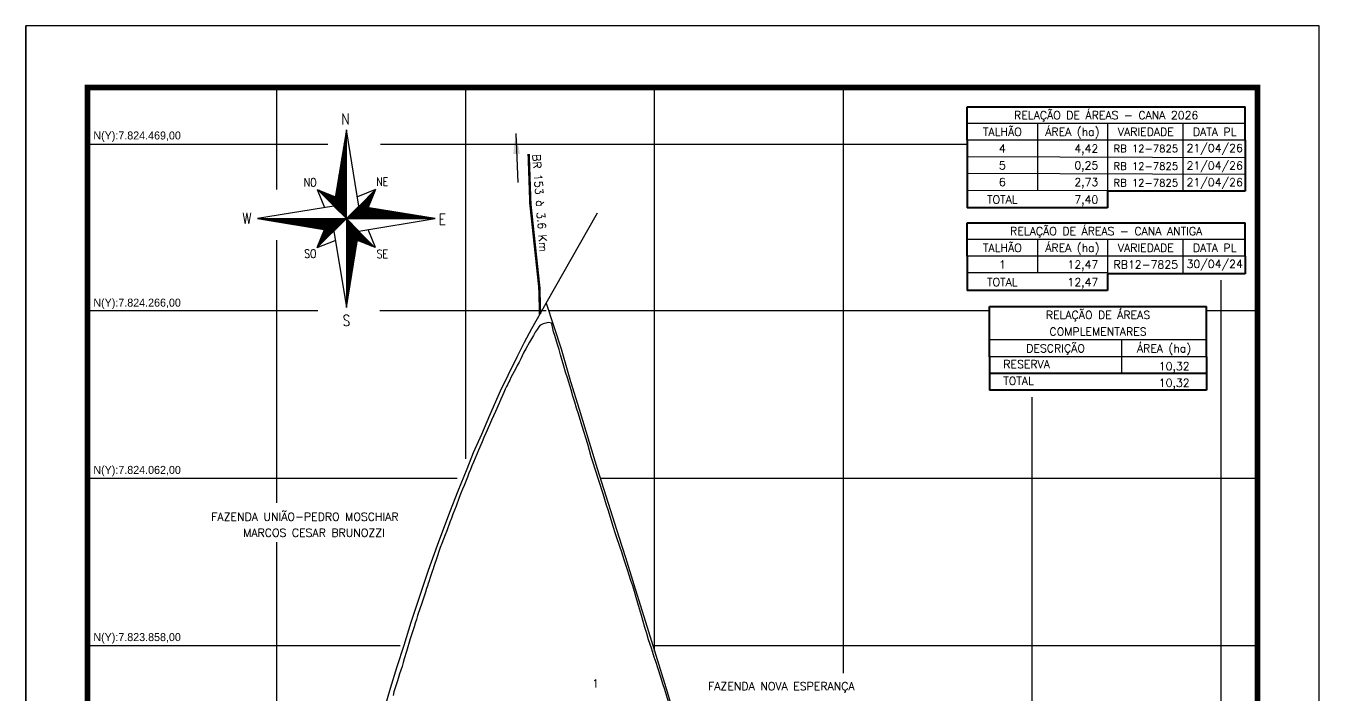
# Model space of a CAD drawing. Extents: x 721093 to 722668, y 7822385 to 7824613.
# Drawn here: x 721093 to 722668, y 7823797 to 7824613 of the extents above; entities that cross this region are included whole.
import ezdxf
from ezdxf.enums import TextEntityAlignment as Align

# ---------------------------------------------------------------- set-up
doc = ezdxf.new("R2010")
doc.units = 0
doc.header["$LTSCALE"] = 0.6
doc.linetypes.add('LIN0', pattern=[0])
for name, color, linetype, lineweight in [('0114001263', 1, 'Continuous', 25), ('0114001263001', 5, 'Continuous', 25), ('TEXTO_DIVERSOS', 7, 'Continuous', 5)]:
    doc.layers.add(name, color=color, linetype=linetype, lineweight=lineweight)
for name, color, linetype in [('ESTRADA', 1, 'Continuous'), ('MALHA', 8, 'Continuous'), ('MARGEM', 5, 'Continuous'), ('QUADRO_DE_AREAS_CANA_2024', 7, 'Continuous'), ('QUADRO_DE_AREAS_COMPLEMENTARES', 7, 'Continuous'), ('SETA_NORTE', 3, 'Continuous'), ('TEXTO CONFRONTANTES', 7, 'Continuous'), ('TEXTO_NUN_TAL', 7, 'Continuous')]:
    doc.layers.add(name, color=color, linetype=linetype)
doc.styles.add('ROMANS', font='romans')
doc.styles.add('Simplex', font='simplex.shx')
doc.dimstyles.new('ISO-25', dxfattribs={"dimtxt": 2.5, "dimasz": 2.5, "dimexe": 1.25, "dimexo": 0.625, "dimtad": 1, "dimtxsty": 'Standard', "dimcen": 2.5, "dimadec": 0, "dimazin": 0, "dimtfac": 1, "dimtmove": 0, "dimatfit": 3, "dimfxl": 1, "dimarcsym": 0})

# ---------------------------------------------------------------- blocks, each defined once
blk = doc.blocks.new('A$C309442C0')
at = {"layer": 'SETA_NORTE', "linetype": 'Continuous'}
h = blk.add_hatch(dxfattribs=at)
h.set_pattern_fill('ANSI31', color=256, scale=0.1375, angle=-90, style=0)
h.set_pattern_definition([(315, (-215853.3434, 13873.16845), (0.3086963042, 0.3086963042), [])])
h.paths.add_polyline_path([(73.5, 97.4), (74.7, 104.9), (60, 110.8)])
h = blk.add_hatch(dxfattribs=at)
h.set_pattern_fill('ANSI31', color=256, scale=0.1375, angle=180, style=0)
h.set_pattern_definition([(225, (13869.59828, 216024.21475), (0.3086963042, -0.3086963042), [])])
h.paths.add_polyline_path([(93.8, 97.4), (101.4, 96.2), (107.3, 110.8)])
h = blk.add_hatch(dxfattribs=at)
h.set_pattern_fill('ANSI31', color=256, scale=0.1375, style=0)
h.set_pattern_definition([(45, (-13702.2971, -215849.77324), (-0.3086963042, 0.3086963042), [])])
h.paths.add_polyline_path([(73.5, 77), (65.9, 78.3), (60, 63.6)])
h = blk.add_hatch(dxfattribs=at)
h.set_pattern_fill('ANSI31', color=256, scale=0.1375, angle=90, style=0)
h.set_pattern_definition([(135, (216020.6446, -13698.72693), (-0.3086963042, -0.3086963042), [])])
h.paths.add_polyline_path([(93.8, 77), (92.6, 69.5), (107.3, 63.6)])
for p, q in [((83.4, 157.5), (83.7, 157.8)), ((83.5, 158.3), (83.7, 158.4)), ((83.6, 159), (83.7, 159.1)), ((81.3, 145.3), (83.7, 147.6)), ((81.5, 146.1), (83.7, 148.2)), ((81.6, 146.8), (83.7, 148.9)), ((81.7, 147.6), (83.7, 149.5)), ((81.8, 148.3), (83.7, 150.1)), ((82, 149.1), (83.7, 150.8)), ((82.1, 149.9), (83.7, 151.4)), ((82.2, 150.6), (83.7, 152.1)), ((82.3, 151.4), (83.7, 152.7)), ((82.5, 152.2), (83.7, 153.3)), ((82.6, 152.9), (83.7, 154)), ((82.7, 153.7), (83.7, 154.6)), ((82.9, 154.4), (83.7, 155.2)), ((83, 155.2), (83.7, 155.9)), ((83.1, 156), (83.7, 156.5)), ((83.2, 156.7), (83.7, 157.2)), ((79.2, 132.3), (83.7, 136.8)), ((79.3, 133.1), (83.7, 137.4)), ((79.5, 133.8), (83.7, 138)), ((79.6, 134.6), (83.7, 138.7)), ((79.7, 135.4), (83.7, 139.3)), ((79.8, 136.1), (83.7, 140)), ((80, 136.9), (83.7, 140.6)), ((80.1, 137.7), (83.7, 141.2)), ((80.2, 138.4), (83.7, 141.9)), ((80.3, 139.2), (83.7, 142.5)), ((80.5, 139.9), (83.7, 143.1)), ((80.6, 140.7), (83.7, 143.8)), ((80.7, 141.5), (83.7, 144.4)), ((80.8, 142.2), (83.7, 145)), ((81, 143), (83.7, 145.7)), ((81.1, 143.8), (83.7, 146.3)), ((81.2, 144.5), (83.7, 147)), ((77.2, 120.1), (83.7, 126.6)), ((77.3, 120.9), (83.7, 127.2)), ((77.4, 121.6), (83.7, 127.8)), ((77.6, 122.4), (83.7, 128.5)), ((77.7, 123.2), (83.7, 129.1)), ((77.8, 123.9), (83.7, 129.8)), ((78, 124.7), (83.7, 130.4)), ((78.1, 125.5), (83.7, 131)), ((78.2, 126.2), (83.7, 131.7)), ((78.3, 127), (83.7, 132.3)), ((78.5, 127.7), (83.7, 132.9)), ((78.6, 128.5), (83.7, 133.6)), ((78.7, 129.3), (83.7, 134.2)), ((78.8, 130), (83.7, 134.9)), ((79, 130.8), (83.7, 135.5)), ((79.1, 131.6), (83.7, 136.1)), ((75.1, 107.2), (83.7, 115.7)), ((75.2, 107.9), (83.7, 116.4)), ((75.3, 108.7), (83.7, 117)), ((75.4, 109.4), (83.7, 117.7)), ((75.6, 110.2), (83.7, 118.3)), ((75.7, 111), (83.7, 118.9)), ((75.8, 111.7), (83.7, 119.6)), ((75.9, 112.5), (83.7, 120.2)), ((76.1, 113.3), (83.7, 120.8)), ((76.2, 114), (83.7, 121.5)), ((76.3, 114.8), (83.7, 122.1)), ((76.4, 115.5), (83.7, 122.8)), ((76.6, 116.3), (83.7, 123.4)), ((76.7, 117.1), (83.7, 124)), ((76.8, 117.8), (83.7, 124.7)), ((76.9, 118.6), (83.7, 125.3)), ((77.1, 119.4), (83.7, 125.9)), ((60, 110.8), (74.7, 104.9)), ((60, 110.8), (65.9, 96.2)), ((73.5, 97.3), (83.7, 107.5)), ((73.6, 98), (83.7, 108.1)), ((73.7, 98.8), (83.7, 108.7)), ((73.8, 99.5), (83.7, 109.4)), ((73.8, 97), (83.7, 106.8)), ((73.9, 100.3), (83.7, 110)), ((74.1, 101.1), (83.7, 110.6)), ((74.2, 101.8), (83.7, 111.3)), ((74.2, 96.7), (83.7, 106.2)), ((74.3, 102.6), (83.7, 111.9)), ((74.4, 103.3), (83.7, 112.6)), ((74.5, 96.4), (83.7, 105.6)), ((74.6, 104.1), (83.7, 113.2)), ((74.7, 104.9), (83.7, 113.8)), ((74.8, 105.6), (83.7, 114.5)), ((74.9, 106.4), (83.7, 115.1)), ((107.3, 110.8), (92.6, 104.9)), ((107.3, 110.8), (101.4, 96.2)), ((74.8, 96.1), (83.7, 104.9)), ((75.1, 95.7), (83.7, 104.3)), ((75.4, 95.4), (83.7, 103.6)), ((75.8, 95.1), (83.7, 103)), ((76.1, 94.8), (83.7, 102.4)), ((76.4, 94.5), (83.7, 101.7)), ((76.7, 94.2), (83.7, 101.1)), ((77, 93.8), (83.7, 100.5)), ((77.4, 93.5), (83.7, 99.8)), ((77.7, 93.2), (83.7, 99.2)), ((78, 92.9), (83.7, 98.5)), ((78.3, 92.6), (83.7, 97.9)), ((78.6, 92.2), (83.7, 97.3)), ((78.9, 91.9), (83.7, 96.6)), ((79.3, 91.6), (83.7, 96)), ((79.6, 91.3), (83.7, 95.4)), ((79.9, 91), (83.7, 94.7)), ((83.8, 87.2), (94, 97.4)), ((84.4, 87.2), (94.5, 97.3)), ((85.1, 87.2), (95.1, 97.2)), ((85.7, 87.2), (95.6, 97.1)), ((86.3, 87.2), (96.2, 97)), ((87, 87.2), (96.7, 96.9)), ((87.6, 87.2), (97.2, 96.9)), ((88.3, 87.2), (97.8, 96.8)), ((88.9, 87.2), (98.3, 96.7)), ((89.5, 87.2), (98.9, 96.6)), ((90.2, 87.2), (99.4, 96.5)), ((90.8, 87.2), (100, 96.4)), ((91.4, 87.2), (100.5, 96.3)), ((92.1, 87.2), (101.1, 96.2)), ((92.7, 87.2), (101.6, 96.1)), ((93.4, 87.2), (102.2, 96)), ((94, 87.2), (102.7, 96)), ((94.6, 87.2), (103.3, 95.9)), ((95.3, 87.2), (103.8, 95.8)), ((95.9, 87.2), (104.4, 95.7)), ((96.5, 87.2), (104.9, 95.6)), ((97.2, 87.2), (105.5, 95.5)), ((97.8, 87.2), (106, 95.4)), ((98.4, 87.2), (106.5, 95.3)), ((99.1, 87.2), (107.1, 95.2)), ((99.7, 87.2), (107.6, 95.1)), ((100.4, 87.2), (108.2, 95.1)), ((101, 87.2), (108.7, 95)), ((101.6, 87.2), (109.3, 94.9)), ((102.3, 87.2), (109.8, 94.8)), ((102.9, 87.2), (110.4, 94.7)), ((103.5, 87.2), (110.9, 94.6)), ((104.2, 87.2), (111.5, 94.5)), ((11.8, 87.2), (11.8, 87.2)), ((12.3, 87.1), (12.4, 87.2)), ((12.9, 87), (13.1, 87.2)), ((13.4, 86.9), (13.7, 87.2)), ((14, 86.8), (14.4, 87.2)), ((14.5, 86.7), (15, 87.2)), ((15.1, 86.6), (15.6, 87.2)), ((15.6, 86.6), (16.3, 87.2)), ((16.2, 86.5), (16.9, 87.2)), ((16.7, 86.4), (17.5, 87.2)), ((17.2, 86.3), (18.2, 87.2)), ((17.8, 86.2), (18.8, 87.2)), ((18.3, 86.1), (19.5, 87.2)), ((18.9, 86), (20.1, 87.2)), ((19.4, 85.9), (20.7, 87.2)), ((20, 85.8), (21.4, 87.2)), ((20.5, 85.7), (22, 87.2)), ((21.1, 85.7), (22.6, 87.2)), ((21.6, 85.6), (23.3, 87.2)), ((22.2, 85.5), (23.9, 87.2)), ((22.7, 85.4), (24.6, 87.2)), ((23.3, 85.3), (25.2, 87.2)), ((23.8, 85.2), (25.8, 87.2)), ((24.4, 85.1), (26.5, 87.2)), ((24.9, 85), (27.1, 87.2)), ((25.5, 84.9), (27.7, 87.2)), ((26, 84.8), (28.4, 87.2)), ((26.5, 84.8), (29, 87.2)), ((27.1, 84.7), (29.6, 87.2)), ((27.6, 84.6), (30.3, 87.2)), ((28.2, 84.5), (30.9, 87.2)), ((28.7, 84.4), (31.6, 87.2)), ((29.3, 84.3), (32.2, 87.2)), ((29.8, 84.2), (32.8, 87.2)), ((30.4, 84.1), (33.5, 87.2)), ((30.9, 84), (34.1, 87.2)), ((31.5, 83.9), (34.7, 87.2)), ((32, 83.9), (35.4, 87.2)), ((32.6, 83.8), (36, 87.2)), ((33.1, 83.7), (36.7, 87.2)), ((33.7, 83.6), (37.3, 87.2)), ((34.2, 83.5), (37.9, 87.2)), ((34.7, 83.4), (38.6, 87.2)), ((35.3, 83.3), (39.2, 87.2)), ((35.8, 83.2), (39.8, 87.2)), ((36.4, 83.1), (40.5, 87.2)), ((36.9, 83), (41.1, 87.2)), ((37.5, 83), (41.8, 87.2)), ((38, 82.9), (42.4, 87.2)), ((38.6, 82.8), (43, 87.2)), ((39.1, 82.7), (43.7, 87.2)), ((39.7, 82.6), (44.3, 87.2)), ((40.2, 82.5), (44.9, 87.2)), ((40.8, 82.4), (45.6, 87.2)), ((41.3, 82.3), (46.2, 87.2)), ((41.9, 82.2), (46.8, 87.2)), ((42.4, 82.1), (47.5, 87.2)), ((43, 82.1), (48.1, 87.2)), ((43.5, 82), (48.8, 87.2)), ((44, 81.9), (49.4, 87.2)), ((44.6, 81.8), (50, 87.2)), ((45.1, 81.7), (50.7, 87.2)), ((45.7, 81.6), (51.3, 87.2)), ((46.2, 81.5), (51.9, 87.2)), ((46.8, 81.4), (52.6, 87.2)), ((47.3, 81.3), (53.2, 87.2)), ((47.9, 81.2), (53.9, 87.2)), ((48.4, 81.2), (54.5, 87.2)), ((49, 81.1), (55.1, 87.2)), ((49.5, 81), (55.8, 87.2)), ((50.1, 80.9), (56.4, 87.2)), ((50.6, 80.8), (57, 87.2)), ((51.2, 80.7), (57.7, 87.2)), ((51.7, 80.6), (58.3, 87.2)), ((52.3, 80.5), (59, 87.2)), ((52.8, 80.4), (59.6, 87.2)), ((53.3, 80.3), (60.2, 87.2)), ((53.9, 80.3), (60.9, 87.2)), ((54.4, 80.2), (61.5, 87.2)), ((55, 80.1), (62.1, 87.2)), ((55.5, 80), (62.8, 87.2)), ((56.1, 79.9), (63.4, 87.2)), ((56.6, 79.8), (64, 87.2)), ((57.2, 79.7), (64.7, 87.2)), ((57.7, 79.6), (65.3, 87.2)), ((58.3, 79.5), (66, 87.2)), ((58.8, 79.4), (66.6, 87.2)), ((59.4, 79.4), (67.2, 87.2)), ((59.9, 79.3), (67.9, 87.2)), ((83.7, 87.2), (60, 63.6)), ((60.5, 79.2), (68.5, 87.2)), ((61, 79.1), (69.1, 87.2)), ((61.5, 79), (69.8, 87.2)), ((62.1, 78.9), (70.4, 87.2)), ((62.6, 78.8), (71.1, 87.2)), ((63.2, 78.7), (71.7, 87.2)), ((63.7, 78.6), (72.3, 87.2)), ((64.3, 78.5), (73, 87.2)), ((64.8, 78.4), (73.6, 87.2)), ((65.4, 78.4), (74.2, 87.2)), ((65.9, 78.3), (74.9, 87.2)), ((66.5, 78.2), (75.5, 87.2)), ((67, 78.1), (76.2, 87.2)), ((67.6, 78), (76.8, 87.2)), ((68.1, 77.9), (77.4, 87.2)), ((68.7, 77.8), (78.1, 87.2)), ((69.2, 77.7), (78.7, 87.2)), ((69.8, 77.6), (79.3, 87.2)), ((70.3, 77.5), (80, 87.2)), ((70.8, 77.5), (80.6, 87.2)), ((71.4, 77.4), (81.2, 87.2)), ((71.9, 77.3), (81.9, 87.2)), ((72.5, 77.2), (82.5, 87.2)), ((73, 77.1), (83.2, 87.2)), ((80.2, 90.7), (83.7, 94.1)), ((80.5, 90.3), (83.7, 93.4)), ((80.9, 90), (83.7, 92.8)), ((81.2, 89.7), (83.7, 92.2)), ((81.5, 89.4), (83.7, 91.5)), ((81.8, 89.1), (83.7, 90.9)), ((82.1, 88.7), (83.7, 90.3)), ((82.4, 88.4), (83.7, 89.6)), ((82.8, 88.1), (83.7, 89)), ((83.1, 87.8), (83.7, 88.4)), ((83.4, 87.5), (83.7, 87.7)), ((83.7, 87.1), (83.7, 87.1)), ((83.7, 86.4), (84, 86.8)), ((83.7, 85.8), (84.4, 86.5)), ((83.7, 85.2), (84.7, 86.2)), ((83.7, 84.5), (85, 85.9)), ((83.7, 83.9), (85.3, 85.6)), ((83.7, 83.3), (85.6, 85.2)), ((83.7, 82.6), (86, 84.9)), ((83.7, 82), (86.3, 84.6)), ((83.7, 81.3), (86.6, 84.3)), ((104.8, 87.2), (112, 94.4)), ((105.5, 87.2), (112.6, 94.3)), ((106.1, 87.2), (113.1, 94.2)), ((106.7, 87.2), (113.7, 94.1)), ((107.4, 87.2), (114.2, 94.1)), ((108, 87.2), (114.8, 94)), ((108.6, 87.2), (115.3, 93.9)), ((109.3, 87.2), (115.8, 93.8)), ((109.9, 87.2), (116.4, 93.7)), ((110.6, 87.2), (116.9, 93.6)), ((111.2, 87.2), (117.5, 93.5)), ((111.8, 87.2), (118, 93.4)), ((112.5, 87.2), (118.6, 93.3)), ((113.1, 87.2), (119.1, 93.2)), ((113.7, 87.2), (119.7, 93.2)), ((114.4, 87.2), (120.2, 93.1)), ((115, 87.2), (120.8, 93)), ((115.6, 87.2), (121.3, 92.9)), ((116.3, 87.2), (121.9, 92.8)), ((116.9, 87.2), (122.4, 92.7)), ((117.6, 87.2), (123, 92.6)), ((118.2, 87.2), (123.5, 92.5)), ((118.8, 87.2), (124, 92.4)), ((119.5, 87.2), (124.6, 92.3)), ((120.1, 87.2), (125.1, 92.3)), ((120.7, 87.2), (125.7, 92.2)), ((121.4, 87.2), (126.2, 92.1)), ((122, 87.2), (126.8, 92)), ((122.7, 87.2), (127.3, 91.9)), ((123.3, 87.2), (127.9, 91.8)), ((123.9, 87.2), (128.4, 91.7)), ((124.6, 87.2), (129, 91.6)), ((125.2, 87.2), (129.5, 91.5)), ((125.8, 87.2), (130.1, 91.4)), ((126.5, 87.2), (130.6, 91.4)), ((127.1, 87.2), (131.2, 91.3)), ((127.8, 87.2), (131.7, 91.2)), ((128.4, 87.2), (132.3, 91.1)), ((129, 87.2), (132.8, 91)), ((129.7, 87.2), (133.3, 90.9)), ((130.3, 87.2), (133.9, 90.8)), ((130.9, 87.2), (134.4, 90.7)), ((131.6, 87.2), (135, 90.6)), ((132.2, 87.2), (135.5, 90.5)), ((132.8, 87.2), (136.1, 90.5)), ((133.5, 87.2), (136.6, 90.4)), ((134.1, 87.2), (137.2, 90.3)), ((134.8, 87.2), (137.7, 90.2)), ((135.4, 87.2), (138.3, 90.1)), ((136, 87.2), (138.8, 90)), ((136.7, 87.2), (139.4, 89.9)), ((137.3, 87.2), (139.9, 89.8)), ((137.9, 87.2), (140.5, 89.7)), ((138.6, 87.2), (141, 89.6)), ((139.2, 87.2), (141.6, 89.6)), ((139.9, 87.2), (142.1, 89.5)), ((140.5, 87.2), (142.6, 89.4)), ((141.1, 87.2), (143.2, 89.3)), ((141.8, 87.2), (143.7, 89.2)), ((142.4, 87.2), (144.3, 89.1)), ((143, 87.2), (144.8, 89)), ((143.7, 87.2), (145.4, 88.9)), ((144.3, 87.2), (145.9, 88.8)), ((144.9, 87.2), (146.5, 88.7)), ((145.6, 87.2), (147, 88.7)), ((146.2, 87.2), (147.6, 88.6)), ((146.9, 87.2), (148.1, 88.5)), ((147.5, 87.2), (148.7, 88.4)), ((148.1, 87.2), (149.2, 88.3)), ((148.8, 87.2), (149.8, 88.2)), ((149.4, 87.2), (150.3, 88.1)), ((150, 87.2), (150.8, 88)), ((150.7, 87.2), (151.4, 87.9)), ((151.3, 87.2), (151.9, 87.8)), ((152, 87.2), (152.5, 87.8)), ((152.6, 87.2), (153, 87.7)), ((153.2, 87.2), (153.6, 87.6)), ((153.9, 87.2), (154.1, 87.5)), ((154.5, 87.2), (154.7, 87.4)), ((155.1, 87.2), (155.2, 87.3)), ((60, 63.6), (65.9, 78.3)), ((83.7, 80.7), (86.9, 84)), ((83.7, 80.1), (87.2, 83.6)), ((83.7, 79.4), (87.5, 83.3)), ((83.7, 78.8), (87.9, 83)), ((83.7, 78.2), (88.2, 82.7)), ((83.7, 77.5), (88.5, 82.4)), ((83.7, 76.9), (88.8, 82.1)), ((83.7, 76.2), (89.1, 81.7)), ((83.7, 75.6), (89.5, 81.4)), ((83.7, 75), (89.8, 81.1)), ((83.7, 74.3), (90.1, 80.8)), ((83.7, 73.7), (90.4, 80.5)), ((83.7, 73.1), (90.7, 80.1)), ((83.7, 72.4), (91, 79.8)), ((83.7, 71.8), (91.4, 79.5)), ((83.7, 71.2), (91.7, 79.2)), ((83.7, 70.5), (92, 78.9)), ((83.7, 69.9), (92.3, 78.5)), ((83.7, 69.2), (92.6, 78.2)), ((83.7, 68.6), (93, 77.9)), ((83.7, 68), (93.3, 77.6)), ((83.7, 67.3), (93.6, 77.3)), ((83.7, 66.7), (93.8, 76.9)), ((83.7, 66.1), (93.7, 76.1)), ((83.7, 65.4), (93.6, 75.3)), ((83.7, 64.8), (93.4, 74.6)), ((83.7, 64.1), (93.3, 73.8)), ((107.3, 63.6), (101.4, 78.3)), ((60, 63.6), (74.7, 69.5)), ((83.7, 63.5), (93.2, 73)), ((83.7, 62.9), (93.1, 72.3)), ((83.7, 62.2), (92.9, 71.5)), ((83.7, 61.6), (92.8, 70.8)), ((83.7, 61), (92.7, 70)), ((83.7, 60.3), (92.6, 69.2)), ((83.7, 59.7), (92.4, 68.5)), ((83.7, 59), (92.3, 67.7)), ((83.7, 58.4), (92.2, 66.9)), ((83.7, 57.8), (92.1, 66.2)), ((83.7, 57.1), (91.9, 65.4)), ((83.7, 56.5), (91.8, 64.7)), ((83.7, 55.9), (91.7, 63.9)), ((83.7, 55.2), (91.6, 63.1)), ((107.3, 63.6), (92.6, 69.5)), ((83.7, 54.6), (91.4, 62.4)), ((83.7, 54), (91.3, 61.6)), ((83.7, 53.3), (91.2, 60.8)), ((83.7, 52.7), (91.1, 60.1)), ((83.7, 52), (90.9, 59.3)), ((83.7, 51.4), (90.8, 58.6)), ((83.7, 50.8), (90.7, 57.8)), ((83.7, 50.1), (90.5, 57)), ((83.7, 49.5), (90.4, 56.3)), ((83.7, 48.9), (90.3, 55.5)), ((83.7, 48.2), (90.2, 54.7)), ((83.7, 47.6), (90, 54)), ((83.7, 46.9), (89.9, 53.2)), ((83.7, 46.3), (89.8, 52.5)), ((83.7, 45.7), (89.7, 51.7)), ((83.7, 45), (89.5, 50.9)), ((83.7, 44.4), (89.4, 50.2)), ((83.7, 43.8), (89.3, 49.4)), ((83.7, 43.1), (89.2, 48.6)), ((83.7, 42.5), (89, 47.9)), ((83.7, 41.8), (88.9, 47.1)), ((83.7, 41.2), (88.8, 46.3)), ((83.7, 40.6), (88.7, 45.6)), ((83.7, 39.9), (88.5, 44.8)), ((83.7, 39.3), (88.4, 44.1)), ((83.7, 38.7), (88.3, 43.3)), ((83.7, 38), (88.2, 42.5)), ((83.7, 37.4), (88, 41.8)), ((83.7, 36.8), (87.9, 41)), ((83.7, 36.1), (87.8, 40.2)), ((83.7, 35.5), (87.7, 39.5)), ((83.7, 34.8), (87.5, 38.7)), ((83.7, 34.2), (87.4, 38)), ((83.7, 33.6), (87.3, 37.2)), ((83.7, 32.9), (87.2, 36.4)), ((83.7, 32.3), (87, 35.7)), ((83.7, 31.7), (86.9, 34.9)), ((83.7, 31), (86.8, 34.1)), ((83.7, 30.4), (86.7, 33.4)), ((83.7, 29.7), (86.5, 32.6)), ((83.7, 29.1), (86.4, 31.9)), ((83.7, 28.5), (86.3, 31.1)), ((83.7, 27.8), (86.2, 30.3)), ((83.7, 27.2), (86, 29.6)), ((83.7, 26.6), (85.9, 28.8)), ((83.7, 25.9), (85.8, 28)), ((83.7, 25.3), (85.6, 27.3)), ((83.7, 24.6), (85.5, 26.5)), ((83.7, 24), (85.4, 25.8)), ((83.7, 23.4), (85.3, 25)), ((83.7, 22.7), (85.1, 24.2)), ((83.7, 22.1), (85, 23.5)), ((83.7, 21.5), (84.9, 22.7)), ((83.7, 20.8), (84.8, 21.9)), ((83.7, 20.2), (84.6, 21.2)), ((83.7, 19.6), (84.5, 20.4)), ((83.7, 18.9), (84.4, 19.7)), ((83.7, 18.3), (84.3, 18.9)), ((83.7, 17.6), (84.1, 18.1)), ((83.7, 17), (84, 17.4)), ((83.7, 16.4), (83.9, 16.6)), ((83.7, 15.7), (83.8, 15.8))]:
    blk.add_line(p, q, dxfattribs=at)
blk.add_lwpolyline([(93.8, 77), (155.7, 87.2), (93.8, 97.4), (83.7, 159.3), (73.5, 97.4), (11.6, 87.2), (73.5, 77), (83.7, 15.1)], close=True, dxfattribs=at)
for points in [[(83.7, 87.2), (83.7, 159.3)], [(83.7, 87.2), (73.5, 97.4)], [(83.7, 87.2), (93.8, 97.4)], [(11.6, 87.2), (155.7, 87.2)], [(83.7, 87.2), (73.5, 77)], [(83.7, 87.2), (93.8, 77)], [(83.7, 87.2), (83.7, 15.1)]]:
    blk.add_lwpolyline(points, dxfattribs=at)
at = {"layer": 'SETA_NORTE', "color": 7, "lineweight": 30, "style": 'ROMANS', "width": 0.8}
for s, height, p in [('N ', 8.94, (79.5, 163.6)), ('NO', 6.88, (49.1, 113.2)), ('NE', 6.87, (108, 113.7)), ('W', 8.94, (-0.7, 82.9)), ('E', 8.94, (158.6, 82.1)), ('SO', 6.88, (49.5, 55.3)), ('SE', 6.87, (108.3, 55)), ('S', 8.94, (80.6, 0))]:
    blk.add_text(s, height=height, dxfattribs=at).set_placement(p)

msp = doc.modelspace()

# ---------------------------------------------------------------- linework, layer by layer
msp.add_lwpolyline([(721726.8, 7824275), (721789.4, 7824385.1)])
at = {"layer": '0114001263'}
msp.add_lwpolyline([(721530.9, 7823783.7), (721537.3, 7823805.9), (721545.3, 7823832.4), (721553.8, 7823858.2), (721562.6, 7823886.4), (721572.5, 7823916.9), (721583.5, 7823949.9), (721594.6, 7823980.4), (721609.6, 7824020.4), (721619.7, 7824046.3), (721630.7, 7824073.4), (721638.6, 7824093.2), (721648.4, 7824115.5), (721658.3, 7824138.8), (721671.5, 7824168.1), (721680.5, 7824187.5), (721691.5, 7824209.7), (721700.5, 7824227.7), (721709.3, 7824244), (721726.8, 7824275), (721745.4, 7824219.4), (721756.6, 7824179.6), (721767, 7824146), (721779.2, 7824105.8), (721789.1, 7824073.6), (721815.3, 7823990.4), (721823.5, 7823965), (721833.9, 7823932.4), (721851.4, 7823874.9), (721864.1, 7823834.5), (721874.4, 7823801.6), (721887.5, 7823756.2)], dxfattribs=at)
at = {"layer": '0114001263001'}
msp.add_lwpolyline([(721875.9, 7823789.5), (721871.5, 7823804.2), (721869.2, 7823811.4), (721866.9, 7823818.1), (721862.9, 7823830.7), (721860.7, 7823837.2), (721858.6, 7823843.7), (721856.4, 7823850.6), (721855.1, 7823854.6), (721851.7, 7823865), (721849.4, 7823872.4), (721847.2, 7823879.8), (721845.1, 7823887.3), (721842.9, 7823894.7), (721838.5, 7823909.4), (721836.4, 7823916.6), (721834.4, 7823923.7), (721832.3, 7823930.7), (721830.2, 7823937.3), (721826, 7823950.1), (721821.5, 7823963.6), (721819.6, 7823970.3), (721813.1, 7823989), (721811.1, 7823995.4), (721809.1, 7824001.9), (721804.8, 7824015.2), (721802.7, 7824022), (721800.6, 7824028.8), (721798.5, 7824035.7), (721796.2, 7824042.9), (721791.3, 7824057.6), (721786.6, 7824072.8), (721784.2, 7824080.4), (721781.8, 7824088), (721779.6, 7824095.7), (721777.5, 7824103.3), (721770.8, 7824125.4), (721766.3, 7824140.1), (721764, 7824147.3), (721761.8, 7824154.6), (721759.4, 7824161.9), (721757.2, 7824169.4), (721752.8, 7824184), (721750.6, 7824191.1), (721748.4, 7824198.2), (721746.3, 7824205.2), (721744.4, 7824212.1), (721742.6, 7824218.6), (721740.7, 7824224.9), (721737.4, 7824235.7), (721736, 7824240.3), (721735.1, 7824244.3), (721733.7, 7824250), (721733.4, 7824250.8), (721731.7, 7824251.1), (721729.5, 7824251.4), (721726.7, 7824250.8), (721723.4, 7824249.7), (721720.8, 7824248.8), (721719.8, 7824248.4), (721718, 7824246.2), (721715.9, 7824243), (721713.7, 7824239.6), (721711.4, 7824235.8), (721709, 7824231.7), (721706.7, 7824227.6), (721702.2, 7824219.6), (721699.9, 7824215.4), (721697.9, 7824211.1), (721695.9, 7824207.2), (721693.9, 7824203.2), (721691.8, 7824199.3), (721689.9, 7824195.5), (721687.9, 7824191.7), (721685.9, 7824188), (721684.1, 7824184.5), (721682.7, 7824181.4), (721681.5, 7824179.1), (721679.7, 7824175.5), (721678.7, 7824173.5), (721677.2, 7824170.4), (721675.5, 7824166.4), (721673.7, 7824162.5), (721671.7, 7824158.2), (721669.6, 7824153.4), (721665.1, 7824143.2), (721662.7, 7824137.8), (721660.3, 7824132.5), (721658, 7824127), (721653.4, 7824116.5), (721651.2, 7824111.3), (721649, 7824106.1), (721644.7, 7824096), (721640.5, 7824086.1), (721638.4, 7824081.5), (721636.5, 7824076.9), (721634.6, 7824072.3), (721632.8, 7824067.8), (721631, 7824063), (721627.1, 7824053.1), (721625, 7824048.3), (721623, 7824043.4), (721621.1, 7824038.3), (721617.2, 7824027.9), (721615.2, 7824022.8), (721613.3, 7824017.9), (721611.6, 7824013.1), (721609.8, 7824008.1), (721605.9, 7823997.6), (721603.9, 7823992.6), (721601.9, 7823987.6), (721599.9, 7823982.4), (721598, 7823977.2), (721592.8, 7823962.3), (721591.4, 7823958), (721590.3, 7823954.4), (721589.2, 7823951.2), (721588.1, 7823948), (721587, 7823944.6), (721585.7, 7823940.9), (721584.4, 7823936.7), (721583, 7823932.2), (721582.7, 7823931.4), (721581.4, 7823927.6), (721579.9, 7823922.8), (721576.6, 7823913.3), (721575, 7823908.4), (721573.5, 7823903.9), (721570.4, 7823894.5), (721568.9, 7823889.7), (721567.4, 7823885.2), (721566, 7823880.8), (721561.4, 7823865.9), (721556.9, 7823850.8), (721554.1, 7823841.8), (721552.9, 7823837.3), (721551.4, 7823832.5), (721549.8, 7823827.9), (721548.2, 7823823.3), (721545.7, 7823815.1), (721543, 7823806.2), (721541.6, 7823801.5), (721540.8, 7823797)], dxfattribs=at)
at = {"layer": 'ESTRADA', "const_width": 3}
msp.add_lwpolyline([(721719.5, 7824261.7), (721718.6, 7824294.3), (721707.7, 7824396), (721705.6, 7824456.8)], dxfattribs=at)
at = {"layer": 'MALHA', "color": 8}
for points in [[(721399, 7824413.4), (721399, 7824538)], [(721629, 7824085.5), (721629, 7824538)], [(721859, 7823850.8), (721859, 7824538)], [(722089, 7823824.3), (722089, 7824538)], [(721168.3, 7824469), (721461.1, 7824469)], [(721525, 7824469), (722239.8, 7824469)], [(721399, 7824031.9), (721399, 7824351.8)], [(722549, 7822636.3), (722549, 7824303.2)], [(721168.3, 7824266), (721449, 7824266)], [(721524.3, 7824266), (721727, 7824266)], [(721730.3, 7824266), (722266.9, 7824266)], [(722531.1, 7824266), (722593.3, 7824266)], [(722319, 7823004.4), (722319, 7824160.4)], [(721168.3, 7824062), (721618.4, 7824062)], [(721792.8, 7824062), (722593.3, 7824062)], [(721399, 7822636.3), (721399, 7823983.8)], [(721168.3, 7823858), (721549, 7823858)], [(721856.7, 7823858), (722593.3, 7823858)]]:
    msp.add_lwpolyline(points, dxfattribs=at)
at = {"layer": 'MARGEM', "color": 174, "linetype": 'LIN0'}
msp.add_line((721093.3, 7822385.5), (721093.3, 7824613), dxfattribs=at)
at = {"layer": 'MARGEM', "color": 174, "linetype": 'LIN0', "flags": 128}
msp.add_lwpolyline([(722668.3, 7822385.5), (722668.3, 7824613), (721093.3, 7824613), (721093.3, 7822385.5)], close=True, dxfattribs=at)
at = {"layer": 'MARGEM', "color": 174, "linetype": 'LIN0', "const_width": 6.82, "flags": 128}
msp.add_lwpolyline([(722593.3, 7822636.3), (722593.3, 7824538), (721168.3, 7824538), (721168.3, 7822636.3)], close=True, dxfattribs=at)
at = {"layer": 'QUADRO_DE_AREAS_CANA_2024', "color": 174, "linetype": 'ByBlock', "lineweight": 40}
for p, q in [((722239.8, 7824473.6), (722239.8, 7824514.3)), ((722239.8, 7824514.3), (722578.3, 7824514.3)), ((722578.3, 7824473.6), (722578.3, 7824514.3)), ((722239.8, 7824473.6), (722239.8, 7824391.2)), ((722578.3, 7824473.6), (722578.3, 7824411.5)), ((722410.5, 7824411.5), (722410.5, 7824391.2)), ((722578.3, 7824411.5), (722410.5, 7824411.5)), ((722410.5, 7824391.2), (722239.8, 7824391.2)), ((722239.8, 7824332.3), (722239.8, 7824373)), ((722239.8, 7824373), (722578.3, 7824373)), ((722578.3, 7824332.3), (722578.3, 7824373)), ((722239.8, 7824332.3), (722239.8, 7824290.6)), ((722578.3, 7824332.3), (722578.3, 7824310.9)), ((722410.5, 7824310.9), (722410.5, 7824290.6)), ((722578.3, 7824310.9), (722410.5, 7824310.9)), ((722410.5, 7824290.6), (722239.8, 7824290.6))]:
    msp.add_line(p, q, dxfattribs=at)
at = {"layer": 'QUADRO_DE_AREAS_CANA_2024', "linetype": 'Continuous'}
for p, q in [((722578.3, 7824493.9), (722239.8, 7824493.9)), ((722325.1, 7824493.9), (722325.1, 7824412.3)), ((722410.5, 7824493.9), (722410.5, 7824412)), ((722502.3, 7824493.9), (722502.3, 7824411.7)), ((722578.3, 7824473.6), (722239.8, 7824473.6)), ((722578.3, 7824452.2), (722239.8, 7824453.2)), ((722578.3, 7824431.9), (722239.8, 7824432.9)), ((722410.5, 7824412), (722239.8, 7824412.5)), ((722578.3, 7824352.6), (722239.8, 7824352.6)), ((722325.1, 7824352.6), (722325.1, 7824311.9)), ((722410.5, 7824352.6), (722410.5, 7824311.9)), ((722502.3, 7824352.6), (722502.3, 7824311.9)), ((722578.3, 7824332.3), (722239.8, 7824332.3)), ((722410.5, 7824311.9), (722239.8, 7824311.9))]:
    msp.add_line(p, q, dxfattribs=at)
at = {"layer": 'QUADRO_DE_AREAS_COMPLEMENTARES', "color": 174, "linetype": 'ByBlock', "lineweight": 40}
for p, q in [((722266.9, 7824209.8), (722266.9, 7824270.9)), ((722266.9, 7824270.9), (722531.1, 7824270.9)), ((722531.1, 7824209.8), (722531.1, 7824270.9)), ((722266.9, 7824209.8), (722266.9, 7824169.1)), ((722531.1, 7824209.8), (722531.1, 7824169.1)), ((722531.1, 7824189.5), (722266.9, 7824189.5)), ((722531.1, 7824169.1), (722266.9, 7824169.1))]:
    msp.add_line(p, q, dxfattribs=at)
at = {"layer": 'QUADRO_DE_AREAS_COMPLEMENTARES', "linetype": 'Continuous'}
for p, q in [((722531.1, 7824230.2), (722266.9, 7824230.2)), ((722427.7, 7824230.2), (722427.7, 7824189.5)), ((722531.1, 7824209.8), (722266.9, 7824209.8))]:
    msp.add_line(p, q, dxfattribs=at)

# ---------------------------------------------------------------- block references
at = {"layer": 'SETA_NORTE', "linetype": 'ByBlock', "xscale": 1.5, "yscale": 1.5, "zscale": 1.5}
msp.add_blockref('A$C309442C0', (721358.1, 7824247.3), dxfattribs=at)

# ---------------------------------------------------------------- texts
at = {"layer": 'MALHA'}
for s, p in [('N(Y):7.824.469,00', (721175.5, 7824471.6)), ('N(Y):7.824.266,00', (721175.5, 7824267.9)), ('N(Y):7.824.062,00', (721175.5, 7824064.1)), ('N(Y):7.823.858,00', (721175.5, 7823860.4))]:
    msp.add_text(s, height=9.75, dxfattribs=at).set_placement(p, align=Align.BOTTOM_LEFT)
at = {"layer": 'QUADRO_DE_AREAS_CANA_2024', "linetype": 'Continuous', "style": 'Simplex'}
for s, height, p in [('RELAÇÃO DE ÁREAS - CANA 2026', 9.75, (722409, 7824504.1)), ('TALHÃO', 9.75, (722282.5, 7824483.8)), ('ÁREA (ha)', 9.75, (722367.8, 7824483.8)), ('VARIEDADE', 9.75, (722457.2, 7824483.8)), ('DATA PL', 9.75, (722541.1, 7824483.8)), ('4', 9.75, (722282.5, 7824463.4)), ('RB 12-7825', 9, (722457.2, 7824463.4)), ('21/04/26', 9.75, (722541.1, 7824464.1)), ('5', 9.75, (722282.5, 7824443)), ('RB 12-7825', 9, (722457.2, 7824442)), ('21/04/26', 9.75, (722541.1, 7824442.7)), ('6', 9.75, (722282.5, 7824422.7)), ('21/04/26', 9.75, (722541.1, 7824422.4)), ('RB 12-7825', 9, (722457.2, 7824421.7)), ('TOTAL', 9.75, (722282.5, 7824401.3)), ('RELAÇÃO DE ÁREAS - CANA ANTIGA', 9.75, (722409, 7824362.8)), ('TALHÃO', 9.75, (722282.5, 7824342.5)), ('ÁREA (ha)', 9.75, (722367.8, 7824342.5)), ('VARIEDADE', 9.75, (722457.2, 7824342.5)), ('DATA PL', 9.75, (722541.1, 7824342.5)), ('1', 9.75, (722282.5, 7824322.1)), ('RB12-7825', 9.75, (722457.2, 7824322.1)), ('30/04/24', 9.75, (722541.1, 7824322.8)), ('TOTAL', 9.75, (722282.5, 7824300.8))]:
    msp.add_text(s, height=height, dxfattribs=at).set_placement(p, align=Align.MIDDLE_CENTER)
for s, p in [('4,42', (722399.4, 7824458.5)), ('0,25', (722399.4, 7824438.1)), ('2,73', (722399.4, 7824417.8)), ('7,40', (722399.4, 7824396.4)), ('12,47', (722399.4, 7824317.2)), ('12,47', (722399.4, 7824295.8))]:
    msp.add_text(s, height=9.75, dxfattribs=at).set_placement(p, align=Align.RIGHT)
at = {"layer": 'QUADRO_DE_AREAS_COMPLEMENTARES', "linetype": 'Continuous', "style": 'Simplex'}
for s, p in [('RELAÇÃO DE ÁREAS', (722399, 7824260.7)), ('COMPLEMENTARES', (722399, 7824240.4)), ('DESCRIÇÃO', (722347.3, 7824220)), ('ÁREA (ha)', (722479.4, 7824220))]:
    msp.add_text(s, height=9.75, dxfattribs=at).set_placement(p, align=Align.MIDDLE_CENTER)
for s, p in [('RESERVA', (722283.6, 7824200.7)), ('TOTAL', (722283.6, 7824180.3))]:
    msp.add_text(s, height=9.75, dxfattribs=at).set_placement(p, align=Align.MIDDLE_LEFT)
for p in [(722510.6, 7824193.4), (722510.6, 7824173.1)]:
    msp.add_text('10,32', height=9.75, dxfattribs=at).set_placement(p, align=Align.RIGHT)
at = {"layer": 'TEXTO CONFRONTANTES', "linetype": 'Continuous', "style": 'Simplex'}
for s, p in [('FAZENDA UNIÃO-PEDRO MOSCHIAR', (721319.1, 7824010, -639.6)), ('MARCOS CESAR BRUNOZZI', (721357.9, 7823990.5, -639.6)), ('FAZENDA NOVA ESPERANÇA', (721924.2, 7823803.5, -639.6))]:
    msp.add_text(s, height=9.75, dxfattribs=at).set_placement(p)
at = {"layer": 'TEXTO_DIVERSOS', "linetype": 'Continuous', "style": 'Simplex'}
msp.add_text('BR 153 à 3.6 Km', height=9.75, rotation=274.3101, dxfattribs=at).set_placement((721710.1, 7824456.2))
at = {"layer": 'TEXTO_NUN_TAL', "linetype": 'Continuous', "style": 'Simplex'}
msp.add_text('1', height=9.75, dxfattribs=at).set_placement((721787.1, 7823811.7), align=Align.MIDDLE_CENTER)

# ---------------------------------------------------------------- leaders
msp.add_leader([(721689.8, 7824481.9), (721692.6, 7824422.2)], dimstyle='ISO-25', override={"dimasz": 25, "dimzin": 0})

doc.saveas('drawing.dxf')
